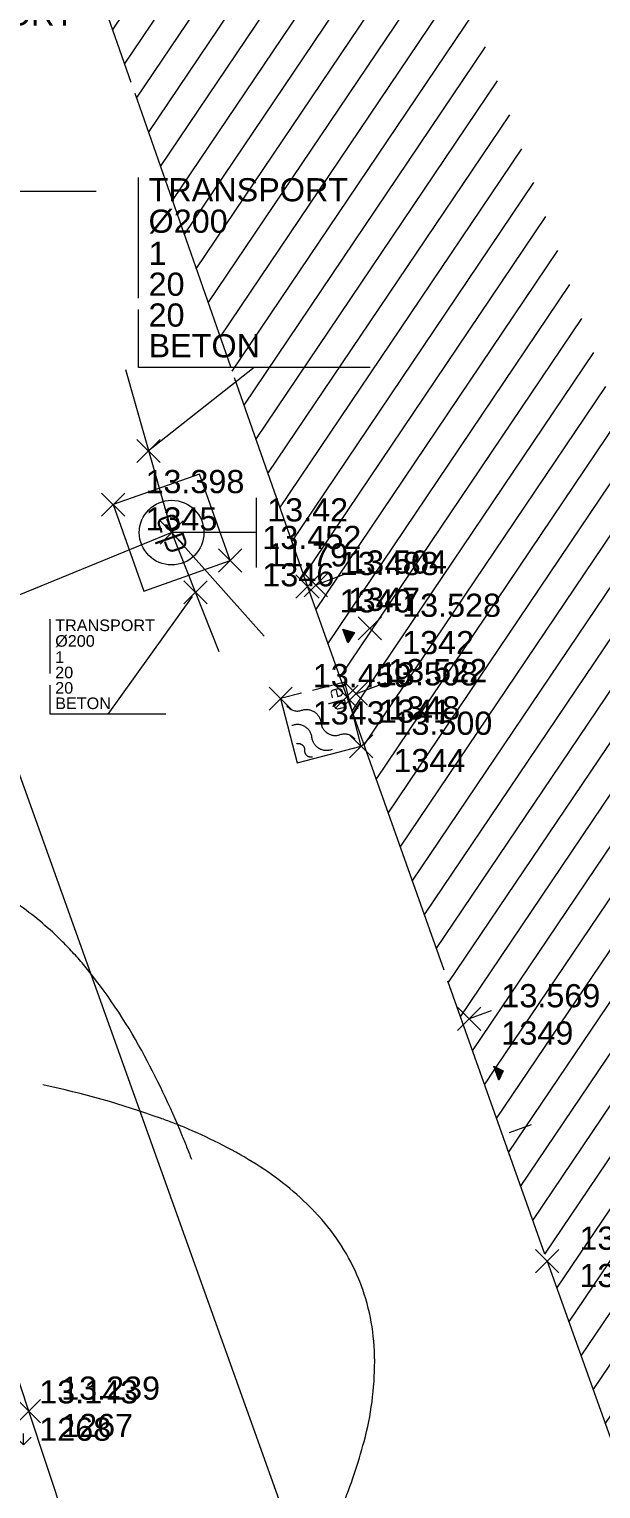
# Model space of a CAD drawing. Header units: metres. Extents: x 1223562 to 1223801, y 7191360 to 7191620.
# Drawn here: x 1223787.96 to 1223792.89, y 7191504.9 to 7191517.5 of the extents above; entities that cross this region are included whole.
import ezdxf
from ezdxf.enums import TextEntityAlignment as Align

# ---------------------------------------------------------------- set-up
doc = ezdxf.new("R2010")
doc.units = ezdxf.units.M
doc.header["$PDMODE"] = 3
doc.header["$PDSIZE"] = 0.1
for name, pattern in [('LL_0822', [2.5, 2.5, 0]), ('RL_1105', [2.5, 2.5, 0]), ('Socle_Continu', [2.5, 2.5, 0])]:
    doc.linetypes.add(name, pattern=pattern)
for name, color, linetype, lineweight in [('BATIH_SCS', 201, 'Socle_Continu', 13), ('JARDH_PSS', 82, 'Socle_Continu', 13), ('JARDI_SCS', 82, 'Socle_Continu', 13), ('SIGTA_SCI', 7, 'Socle_Continu', 13), ('SIGTM_SCI', 1, 'Socle_Continu', 13), ('SIGTO_SCI', 255, 'Socle_Continu', 13), ('VOIRI_SCS', 7, 'Socle_Continu', 13)]:
    doc.layers.add(name, color=color, linetype=linetype, lineweight=lineweight)
for name, color, linetype, lineweight, true_color in [('BATIM_SCS', 7, 'Socle_Continu', 13, 0xdf7fff), ('EAUPL_PSI', 5, 'Socle_Continu', 13, 0x0000ff), ('EAUPL_SCI', 5, 'Socle_Continu', 13, 0x0000ff), ('EAUPL_SCS', 5, 'Socle_Continu', 13, 0x0000ff), ('EAUPL_SCT', 5, 'Socle_Continu', 13, 0x0000ff), ('EAUUS_SCI', 7, 'Socle_Continu', 13, 0x7f3f00), ('EAUUS_SCT', 7, 'Socle_Continu', 13, 0x7f3f00)]:
    doc.layers.add(name, color=color, linetype=linetype, lineweight=lineweight, true_color=true_color)
doc.styles.add('Reseaux', font='arial.ttf')
doc.styles.get("Standard").update_dxf_attribs({"font": 'arial.ttf'})
doc.linetypes.add('BL_0101', pattern='A,3,-0.2,0.2,-0.381,["ep",Standard,S=0.254,R=0,X=-0.2,Y=-0.1],-0.381,0.2,-0.2', length=4.562)
doc.linetypes.add('CL_0181', pattern='A,3,-0.15,0.4,-0.381,["eu",Standard,S=0.254,R=0,X=-0.2,Y=-0.1],-0.381,0.4,-0.15', length=4.862)

# ---------------------------------------------------------------- blocks, each defined once
blk = doc.blocks.new('YP_1521')
at = {"layer": 'SIGTO_SCI', "color": 7, "linetype": 'Socle_Continu'}
blk.add_point((0, 0), dxfattribs=at)
at = {"layer": 'SIGTA_SCI', "linetype": 'Socle_Continu'}
blk.add_attdef('ALT', (0.278, 0.099), '', height=0.2, dxfattribs=at)
at = {"layer": 'SIGTA_SCI', "linetype": 'Socle_Continu', "flags": 9}
blk.add_attdef('CALQUE_ALT', (1.69, -1.18), '', height=0.2, dxfattribs=at)
at = {"layer": 'SIGTM_SCI', "linetype": 'Socle_Continu'}
blk.add_attdef('MAT', (0.278, -0.223), '', height=0.2, dxfattribs=at)
at = {"layer": 'SIGTM_SCI', "linetype": 'Socle_Continu', "flags": 9}
blk.add_attdef('CALQUE_MAT', (1.69, -1.501), '', height=0.2, dxfattribs=at)
at = {"layer": 'SIGTO_SCI', "linetype": 'Socle_Continu', "flags": 9}
for tag, p in [('ID', (1.69, 0.105)), ('NATURE', (1.69, -0.216)), ('FAMILLE', (1.69, -0.538)), ('CALQUE', (1.69, -0.859)), ('PCRS', (1.69, -1.823))]:
    blk.add_attdef(tag, p, '', height=0.2, dxfattribs=at)
blk = doc.blocks.new('TP_1203')
at = {"layer": 'JARDI_SCS', "linetype": 'Socle_Continu'}
for points in [[(0.3171, 0.1998, 0.007667), (0.3097, 0.2185, 0.026874), (0.2793, 0.282, 0.047786), (0.2363, 0.3458, 0.023985), (0.2196, 0.3641, 0.040407), (0.1879, 0.391, 0.05708), (0.1498, 0.4122, 0.021505), (0.1343, 0.4178, 0.075257), (0.0789, 0.4262, 0.004647), (0.0754, 0.4262, 0.067031), (0.0113, 0.4161, 0.025669), (-0.025, 0.4032, 0.024468), (-0.0582, 0.3875, 0.036292), (-0.1329, 0.3405)], [(-0.0204, 0.3686, 0.026081), (-0.1467, 0.3752, 0.000498), (-0.1491, 0.3752, 0.000061), (-0.1493, 0.3752, 0.039737), (-0.2542, 0.3668, 0.05935), (-0.3324, 0.3448, 0.002412), (-0.3355, 0.3435, 0.092506), (-0.393, 0.3053, 0.000753), (-0.3933, 0.305, 0.098491), (-0.4244, 0.2585, 0.011844), (-0.4269, 0.2521, 0.083514), (-0.4371, 0.1912, 0.009601), (-0.437, 0.184, 0.062383), (-0.4234, 0.101, 0.027233), (-0.3998, 0.0339, 0.012932), (-0.386, 0.003)], [(0.3734, -0.1657, 0.034341), (0.42, -0.0853, 0.016386), (0.4306, -0.0619, 0.033024), (0.4472, -0.0128, 0.065516), (0.4552, 0.0476, 0.004498), (0.4551, 0.0518, 0.088708), (0.4437, 0.1085, 0.001985), (0.4432, 0.1097, 0.087204), (0.4129, 0.1572, 0.010127), (0.4065, 0.1639, 0.060799), (0.3628, 0.1981, 0.037701), (0.3113, 0.2242, 0.012492), (0.2934, 0.231, 0.034867), (0.2046, 0.2561)], [(-0.4141, 0.0593, 0.030688), (-0.4401, -0.0515, 0.042762), (-0.4476, -0.1391, 0.002681), (-0.4475, -0.1447, 0.068057), (-0.4366, -0.2203, 0.027564), (-0.4302, -0.2384, 0.0661), (-0.4071, -0.2783, 0.02929), (-0.3949, -0.292, 0.071575), (-0.3592, -0.3187, 0.024959), (-0.3395, -0.3281, 0.055555), (-0.2929, -0.3415, 0.042997), (-0.2266, -0.3473, 0.011964), (-0.2081, -0.3468, 0.03671), (-0.1048, -0.3345)], [(0.064, -0.3627, 0.004702), (0.0762, -0.3679, 0.029397), (0.1549, -0.3952, 0.053456), (0.231, -0.4084, 0.017025), (0.2434, -0.4088, 0.067312), (0.292, -0.4022, 0.029038), (0.3048, -0.3978, 0.085197), (0.3382, -0.3767, 0.008842), (0.3415, -0.3736, 0.097758), (0.3694, -0.3319, 0.000163), (0.3695, -0.3318, 0.072483), (0.3857, -0.2677, 0.026786), (0.3883, -0.2187, 0.018833), (0.387, -0.1842, 0.02958), (0.3734, -0.0814)], [(-0.2735, -0.3064, 0.039486), (-0.23, -0.3798, 0.04359), (-0.1978, -0.4182, 0.016585), (-0.1839, -0.4312, 0.081902), (-0.1391, -0.4591, 0.006579), (-0.1351, -0.4607, 0.089308), (-0.0921, -0.4684, 0.016983), (-0.0837, -0.4681, 0.078527), (-0.037, -0.4569, 0.013117), (-0.0296, -0.4536, 0.063228), (0.0271, -0.4171, 0.02257), (0.0606, -0.3865, 0.018838), (0.0864, -0.3587, 0.027877), (0.1484, -0.2782)]]:
    blk.add_lwpolyline(points, format="xyb", dxfattribs=at)
at = {"layer": 'JARDI_SCS', "linetype": 'Socle_Continu', "flags": 9}
for tag, p in [('ID', (0.8891, 0.2461)), ('NATURE', (0.8891, -0.0752)), ('FAMILLE', (0.8891, -0.3964)), ('CALQUE', (0.8891, -0.7177)), ('PCRS', (0.8891, -1.039))]:
    blk.add_attdef(tag, p, '', height=0.2, dxfattribs=at)
blk = doc.blocks.new('BP_0086')
at = {"layer": 'EAUPL_SCS', "linetype": 'Socle_Continu', "flags": 128}
blk.add_lwpolyline([(1, 0.001), (0.999, 1.001), (-0.001, 1), (0, 0)], close=True, dxfattribs=at)
at = {"layer": 'EAUPL_SCS', "linetype": 'Socle_Continu', "const_width": 0.0188, "flags": 128}
for points in [[(0.185, 0.762), (0.114, 0.762, -0.424), (0.072, 0.804), (0.072, 0.874, -0.997785), (0.185, 0.874), (0.185, 0.846), (0.086, 0.846)], [(0.255, 0.677), (0.255, 0.93), (0.318, 0.93, -0.410802), (0.367, 0.881), (0.367, 0.808, -0.396178), (0.318, 0.762), (0.269, 0.762)]]:
    blk.add_lwpolyline(points, format="xyb", dxfattribs=at)
at = {"layer": 'EAUPL_SCS', "linetype": 'Socle_Continu', "flags": 128}
for points in [[(0.125, 0.063, 0.308109), (0.25, 0.25, -0.498161), (0.5, 0.5, 0.49989), (0.749, 0.751, -0.306811), (0.874, 0.938)], [(0.937, 0.563, -0.49989), (0.687, 0.313, 0.49989), (0.437, 0.063)], [(0.719, 0.063, -0.52802), (0.844, 0.157, 0.528439), (0.969, 0.251)]]:
    blk.add_lwpolyline(points, format="xyb", dxfattribs=at)
at = {"layer": 'EAUPL_SCS', "linetype": 'Socle_Continu', "flags": 9}
for tag, p in [('ID', (1.494, 0.906)), ('NATURE', (1.494, 0.585)), ('FAMILLE', (1.494, 0.263)), ('CALQUE', (1.494, -0.058)), ('PCRS', (1.494, -0.379))]:
    blk.add_attdef(tag, p, '', height=0.2, dxfattribs=at)
blk = doc.blocks.new('BP_0084')
at = {"layer": 'EAUPL_SCS', "linetype": 'Socle_Continu'}
blk.add_lwpolyline([(0, 0), (1, 0), (1, 1), (0, 1)], close=True, dxfattribs=at)
at = {"layer": 'EAUPL_SCS', "linetype": 'Socle_Continu', "const_width": 0.0235, "flags": 128}
for points in [[(0.464, 0.398), (0.376, 0.398, -0.424), (0.323, 0.451), (0.323, 0.54, -0.997785), (0.464, 0.54), (0.464, 0.504), (0.341, 0.504)], [(0.552, 0.292), (0.552, 0.61), (0.631, 0.61, -0.410802), (0.693, 0.548), (0.693, 0.457, -0.396178), (0.631, 0.398), (0.57, 0.398)]]:
    blk.add_lwpolyline(points, format="xyb", dxfattribs=at)
at = {"layer": 'EAUPL_SCS', "linetype": 'Socle_Continu'}
blk.add_circle((0.5, 0.5), 0.353, dxfattribs=at)
at = {"layer": 'EAUPL_SCS', "linetype": 'Socle_Continu', "flags": 9}
for tag, p in [('ID', (1.321, 1.197)), ('NATURE', (1.321, 0.875)), ('FAMILLE', (1.321, 0.554)), ('CALQUE', (1.321, 0.233)), ('PCRS', (1.321, -0.088)), ('TYPE', (1.321, -0.41))]:
    blk.add_attdef(tag, p, '', height=0.2, dxfattribs=at)
blk = doc.blocks.new('RP_1121')
at = {"layer": 'BATIM_SCS', "linetype": 'Socle_Continu'}
blk.add_hatch(color=256, dxfattribs=at).paths.add_polyline_path([(0.438, 0.086), (0.5, 0.172), (0.563, 0.086)])
for p, q in [((0, 0.276), (0, 0)), ((1, -0.001), (1, 0.275)), ((0.438, 0.086), (0.5, 0.172)), ((0.5, 0.172), (0.563, 0.086)), ((0.563, 0.086), (0.438, 0.086))]:
    blk.add_line(p, q, dxfattribs=at)
at = {"layer": 'BATIM_SCS', "linetype": 'Socle_Continu', "flags": 9}
for tag, p in [('ID', (1.431, 0.651)), ('NATURE', (1.431, 0.33)), ('FAMILLE', (1.431, 0.008)), ('CALQUE', (1.431, -0.313)), ('PCRS', (1.431, -0.634))]:
    blk.add_attdef(tag, p, '', height=0.2, dxfattribs=at)
blk = doc.blocks.new('*U127')
at = {"layer": 'EAUUS_SCI', "linetype": 'Socle_Continu'}
blk.add_line((1.226, 0.663), (0, 0), dxfattribs=at)
at = {"layer": 'EAUUS_SCI', "linetype": 'Socle_Continu', "flags": 128}
blk.add_lwpolyline([(2.226, 0.663), (0.226, 0.663), (0.226, 2.301)], dxfattribs=at)
at = {"layer": 'EAUUS_SCI', "linetype": 'Socle_Continu'}
blk.add_point((0, 0), dxfattribs=at)
for tag, p in [('TYPE', (0.315, 2.096)), ('DIAM', (0.315, 1.826)), ('NBR', (0.315, 1.548)), ('LARG', (0.315, 1.282)), ('HAUT', (0.315, 1.016)), ('MATER', (0.315, 0.75))]:
    blk.add_attdef(tag, p, '', height=0.2, dxfattribs=at)
at = {"layer": 'EAUUS_SCI', "linetype": 'Socle_Continu', "flags": 9}
for tag, p in [('ID', (2.47, 1.418)), ('NATURE', (2.47, 1.097)), ('FAMILLE', (2.47, 0.776)), ('CALQUE', (2.47, 0.454))]:
    blk.add_attdef(tag, p, '', height=0.2, dxfattribs=at)
blk = doc.blocks.new('BP_2051')
at = {"layer": 'EAUPL_PSI', "linetype": 'Socle_Continu'}
blk.add_line((0.733, 0), (0, 0), dxfattribs=at)
at = {"layer": 'EAUPL_PSI', "linetype": 'Socle_Continu', "flags": 128}
blk.add_lwpolyline([(0.733, -0.3), (0.733, 0.3)], dxfattribs=at)
at = {"layer": 'EAUPL_PSI', "linetype": 'Socle_Continu'}
blk.add_point((0, 0), dxfattribs=at)
for tag, p in [('TAMPON', (0.824, 0.196)), ('RADIER', (0.824, -0.192))]:
    blk.add_attdef(tag, text='', height=0.2, dxfattribs=at).set_placement(p, align=Align.MIDDLE_LEFT)
at = {"layer": 'EAUPL_PSI', "linetype": 'Socle_Continu', "style": 'Reseaux', "flags": 9}
for tag, p in [('ID', (2.428, 0.07)), ('NATURE', (2.428, -0.251))]:
    blk.add_attdef(tag, p, '', height=0.2, dxfattribs=at)
at = {"layer": 'EAUPL_PSI', "linetype": 'Socle_Continu', "flags": 9}
for tag, p in [('FAMILLE', (2.428, -0.573)), ('CALQUE', (2.428, -0.894)), ('PCRS', (2.428, -1.215))]:
    blk.add_attdef(tag, p, '', height=0.2, dxfattribs=at)
blk = doc.blocks.new('*U128')
at = {"layer": 'EAUPL_SCI', "linetype": 'Socle_Continu'}
blk.add_line((0.912, 0.72), (0, 0), dxfattribs=at)
at = {"layer": 'EAUPL_SCI', "linetype": 'Socle_Continu', "flags": 128}
blk.add_lwpolyline([(1.912, 0.72), (-0.088, 0.72), (-0.088, 2.359)], dxfattribs=at)
at = {"layer": 'EAUPL_SCI', "linetype": 'Socle_Continu'}
blk.add_point((0, 0), dxfattribs=at)
for tag, p in [('TYPE', (0, 2.154)), ('DIAM', (0, 1.883)), ('NBR', (0, 1.605)), ('LARG', (0, 1.339)), ('HAUT', (0, 1.073)), ('MATER', (0, 0.808))]:
    blk.add_attdef(tag, p, '', height=0.2, dxfattribs=at)
at = {"layer": 'EAUPL_SCI', "linetype": 'Socle_Continu', "flags": 9}
for tag, p in [('ID', (2.47, 1.418)), ('NATURE', (2.47, 1.097)), ('FAMILLE', (2.47, 0.776)), ('CALQUE', (2.47, 0.454))]:
    blk.add_attdef(tag, p, '', height=0.2, dxfattribs=at)
blk = doc.blocks.new('*U130')
at = {"layer": 'EAUPL_SCI', "linetype": 'Socle_Continu'}
blk.add_line((-1.51, -2.103), (0, 0), dxfattribs=at)
at = {"layer": 'EAUPL_SCI', "linetype": 'Socle_Continu', "flags": 128}
blk.add_lwpolyline([(-0.51, -2.103), (-2.51, -2.103), (-2.51, -0.464)], dxfattribs=at)
at = {"layer": 'EAUPL_SCI', "linetype": 'Socle_Continu'}
blk.add_point((0, 0), dxfattribs=at)
at = {"layer": 'EAUPL_SCI', "linetype": 'Socle_Continu', "flags": 9}
for tag, p in [('ID', (2.47, 1.418)), ('NATURE', (2.47, 1.097)), ('FAMILLE', (2.47, 0.776)), ('CALQUE', (2.47, 0.454))]:
    blk.add_attdef(tag, p, '', height=0.2, dxfattribs=at)
at = {"layer": 'EAUPL_SCI', "linetype": 'Socle_Continu'}
for tag, p in [('TYPE', (-2.422, -0.67)), ('DIAM', (-2.422, -0.94)), ('NBR', (-2.422, -1.218)), ('LARG', (-2.422, -1.484)), ('HAUT', (-2.422, -1.75)), ('MATER', (-2.422, -2.016))]:
    blk.add_attdef(tag, p, '', height=0.2, dxfattribs=at)

msp = doc.modelspace()

# ---------------------------------------------------------------- hatches: boundary and pattern name
at = {"layer": 'BATIH_SCS', "linetype": 'Socle_Continu'}
h = msp.add_hatch(dxfattribs=at)
h.set_pattern_fill('RL_1107', color=256, angle=11, pattern_type=2)
h.set_pattern_definition([(56, (0, 0), (-0.207259393139, 0.139798225868), [])])
h.paths.add_polyline_path([(1223792.759, 7191539.281), (1223792.934, 7191539.346), (1223795.261, 7191540.206), (1223800.675, 7191542.208), (1223797.834, 7191550.129), (1223795, 7191549.147), (1223796.259, 7191545.515), (1223796.746, 7191544.185), (1223796.911, 7191543.738), (1223796.79, 7191543.866), (1223796.697, 7191543.792), (1223796.631, 7191543.91), (1223789.325, 7191541.211), (1223789.225, 7191541.185), (1223789.274, 7191541.027), (1223788.991, 7191540.927), (1223790.465, 7191536.786), (1223791.674, 7191533.401), (1223793.572, 7191528.006), (1223793.633, 7191527.83), (1223795.605, 7191522.406), (1223795.673, 7191522.218), (1223794.298, 7191521.715), (1223793.232, 7191521.326), (1223792.42, 7191521.012), (1223791.92, 7191520.832), (1223790.972, 7191520.473), (1223788.01, 7191519.398), (1223790.361, 7191512.687), (1223790.7, 7191511.735), (1223792.431, 7191506.866), (1223794.727, 7191500.443), (1223794.788, 7191500.442), (1223794.855, 7191500.207), (1223794.805, 7191500.177), (1223796.497, 7191495.407), (1223799.325, 7191496.41), (1223791.813, 7191517.587), (1223799.515, 7191520.428)])
h.paths.add_polyline_path([(1223795.079, 7191521.862), (1223795.042, 7191521.711), (1223794.915, 7191521.802)], flags=16)
h.paths.add_polyline_path([(1223792.908, 7191521.108), (1223792.888, 7191521.008), (1223792.807, 7191521.069)], flags=16)
h.paths.add_polyline_path([(1223791.535, 7191520.594), (1223791.507, 7191520.491), (1223791.417, 7191520.55)], flags=16)
h.paths.add_polyline_path([(1223794.075, 7191527.972), (1223794.037, 7191528.081), (1223794.137, 7191528.055)], flags=16)
h.paths.add_polyline_path([(1223792.904, 7191531.527), (1223792.832, 7191531.725), (1223793.03, 7191531.685)], flags=16)
h.paths.add_polyline_path([(1223790.769, 7191512.291), (1223790.709, 7191512.203), (1223790.666, 7191512.32)], flags=16)
h.paths.add_polyline_path([(1223791.397, 7191535.05), (1223791.333, 7191535.234), (1223791.447, 7191535.17)], flags=16)
h.paths.add_polyline_path([(1223791.969, 7191508.55), (1223792.05, 7191508.51), (1223792.012, 7191508.428)], flags=16)
h.paths.add_polyline_path([(1223796.613, 7191544.796), (1223796.553, 7191544.962), (1223796.664, 7191544.909)], flags=16)
h.paths.add_polyline_path([(1223796.006, 7191497.231), (1223796.109, 7191497.2), (1223796.05, 7191497.111)], flags=16)
h.paths.add_polyline_path([(1223796.443, 7191496.06), (1223796.545, 7191496.029), (1223796.486, 7191495.941)], flags=16)
at = {"layer": 'JARDH_PSS', "linetype": 'Socle_Continu'}
h = msp.add_hatch(dxfattribs=at)
h.set_pattern_fill('TL_2777', color=256, scale=0.5, pattern_type=2)
h.set_pattern_definition([(90, (-62.2536, 1.27422), (-0.3535533905, 0.3535533905), [0.09375, -0.6133567815]), (45, (-62.2536, 1.2742), (-0.353553390593, 0.353553390593), [0.09375, -0.40625]), (135, (-62.2536, 1.2742), (-0.353553390593, -0.353553390593), [0.09375, -0.40625])])
h.paths.add_polyline_path([(1223786.62, 7191509.611), (1223786.45, 7191509.493), (1223785.585, 7191509.179), (1223782.631, 7191507.853), (1223785.313, 7191502.314), (1223785.85, 7191502.82), (1223786.766, 7191503.105), (1223787.762, 7191503.071), (1223788.705, 7191502.71), (1223788.885, 7191502.77), (1223787.956, 7191505.572)])

# ---------------------------------------------------------------- linework, layer by layer
at = {"layer": 'BATIM_SCS', "linetype": 'RL_1105'}
msp.add_polyline3d([(1223788.01, 7191519.398, 13.393), (1223790.361, 7191512.687, 13.488), (1223790.7, 7191511.735, 13.508), (1223792.431, 7191506.866, 13.504), (1223794.727, 7191500.443, 13.48), (1223794.788, 7191500.442, 13.537), (1223794.855, 7191500.207, 13.499), (1223794.805, 7191500.177, 13.457), (1223796.497, 7191495.407, 13.493)], dxfattribs=at)
at = {"layer": 'EAUPL_SCT', "linetype": 'BL_0101'}
for points in [[(1223788.789, 7191514.561, 11.79), (1223789.189, 7191513.153, 11.79)], [(1223789.189, 7191513.153, 11.79), (1223780.827, 7191509.731, 11.14)], [(1223789.987, 7191512.26, 11.79), (1223789.189, 7191513.153, 11.79)], [(1223789.6, 7191512.124, 11.79), (1223789.189, 7191513.153, 11.79)]]:
    msp.add_polyline3d(points, dxfattribs=at)
at = {"layer": 'EAUUS_SCT', "linetype": 'CL_0181'}
msp.add_polyline3d([(1223780.009, 7191533.025, 10.71), (1223792.61, 7191497.84, 10.45)], dxfattribs=at)
at = {"layer": 'VOIRI_SCS', "linetype": 'LL_0822'}
msp.add_polyline3d([(1223790.445, 7191498.242, 13.34), (1223789.5, 7191500.917, 13.252), (1223787.956, 7191505.572, 13.239), (1223786.62, 7191509.611, 13.224)], dxfattribs=at)

# ---------------------------------------------------------------- block references
at = {"layer": 'BATIM_SCS', "linetype": 'Socle_Continu', "xscale": 0.998608989233871, "rotation": 290.2944294525087}
msp.add_blockref('RP_1121', (1223790.434, 7191512.7, 13.504), dxfattribs=at)
at = {"layer": 'BATIM_SCS', "linetype": 'Socle_Continu', "xscale": 1.041271514363189, "yscale": 0.7344239406084504, "zscale": 0.7344239406084504, "rotation": 289.5712078428289}
msp.add_blockref('RP_1121', (1223791.757, 7191508.958, 13.569), dxfattribs=at)
at = {"layer": 'EAUPL_PSI', "linetype": 'Socle_Continu'}
msp.add_blockref('BP_2051', (1223789.189, 7191513.153, 13.42), dxfattribs=at).add_auto_attribs({'TAMPON': '13.42', 'RADIER': '11.79'})
at = {"layer": 'EAUPL_SCI', "linetype": 'Socle_Continu'}
msp.add_blockref('*U128', (1223788.989, 7191513.857), dxfattribs=at).add_auto_attribs({'TYPE': 'TRANSPORT', 'DIAM': 'Ø200', 'NBR': '1', 'LARG': '20', 'HAUT': '20', 'MATER': 'BETON'})
at = {"layer": 'EAUPL_SCI', "linetype": 'Socle_Continu', "xscale": 0.5, "yscale": 0.5, "zscale": 0.5}
msp.add_blockref('*U130', (1223789.394, 7191512.638), dxfattribs=at).add_auto_attribs({'TYPE': 'TRANSPORT', 'DIAM': 'Ø200', 'NBR': '1', 'LARG': '20', 'HAUT': '20', 'MATER': 'BETON'})
at = {"layer": 'EAUPL_SCS', "linetype": 'Socle_Continu'}
for name, p, xscale, yscale, rotation in [('BP_0084', (1223788.684, 7191513.394, 13.398), 0.7902864850776812, 0.7902864850776812, 289.450165186865), ('BP_0086', (1223790.129, 7191511.72, 13.459), 0.5715340016322021, 0.5715340016322021, 284.4296832768568)]:
    msp.add_blockref(name, p, dxfattribs=dict(at, xscale=xscale, yscale=yscale, rotation=rotation))
at = {"layer": 'EAUUS_SCI', "linetype": 'Socle_Continu'}
msp.add_blockref('*U127', (1223786.31, 7191515.432), dxfattribs=at).add_auto_attribs({'TYPE': 'TRANSPORT', 'DIAM': 'Ø200', 'NBR': '1', 'LARG': '20', 'HAUT': '20', 'MATER': 'BETON'})
at = {"layer": 'JARDI_SCS', "linetype": 'Socle_Continu', "xscale": 11.43588226944709, "yscale": 11.43588226944709}
msp.add_blockref('TP_1203', (1223785.736, 7191505.458, 12.873), dxfattribs=at)
at = {"layer": 'SIGTO_SCI', "linetype": 'Socle_Continu'}
for p, values in [((1223788.684, 7191513.394, 13.398), {'ALT': '13.398', 'MAT': '1345'}), ((1223789.693, 7191512.912, 13.452), {'ALT': '13.452', 'MAT': '1346'}), ((1223790.361, 7191512.687, 13.488), {'ALT': '13.488', 'MAT': '1340'}), ((1223790.434, 7191512.7, 13.504), {'ALT': '13.504', 'MAT': '1347'}), ((1223790.9, 7191512.327, 13.528), {'ALT': '13.528', 'MAT': '1342'}), ((1223790.78, 7191511.763, 13.522), {'ALT': '13.522', 'MAT': '1348'}), ((1223790.129, 7191511.72, 13.459), {'ALT': '13.459', 'MAT': '1343'}), ((1223790.7, 7191511.735, 13.508), {'ALT': '13.508', 'MAT': '1341'}), ((1223790.825, 7191511.309, 13.5), {'ALT': '13.500', 'MAT': '1344'}), ((1223791.757, 7191508.958, 13.569), {'ALT': '13.569', 'MAT': '1349'}), ((1223792.431, 7191506.866, 13.504), {'ALT': '13.504', 'MAT': '1351'}), ((1223787.767, 7191505.54, 13.143), {'ALT': '13.143', 'MAT': '1268'}), ((1223787.956, 7191505.572, 13.239), {'ALT': '13.239', 'MAT': '1267'})]:
    msp.add_blockref('YP_1521', p, dxfattribs=at).add_auto_attribs(values)

doc.saveas('drawing.dxf')
